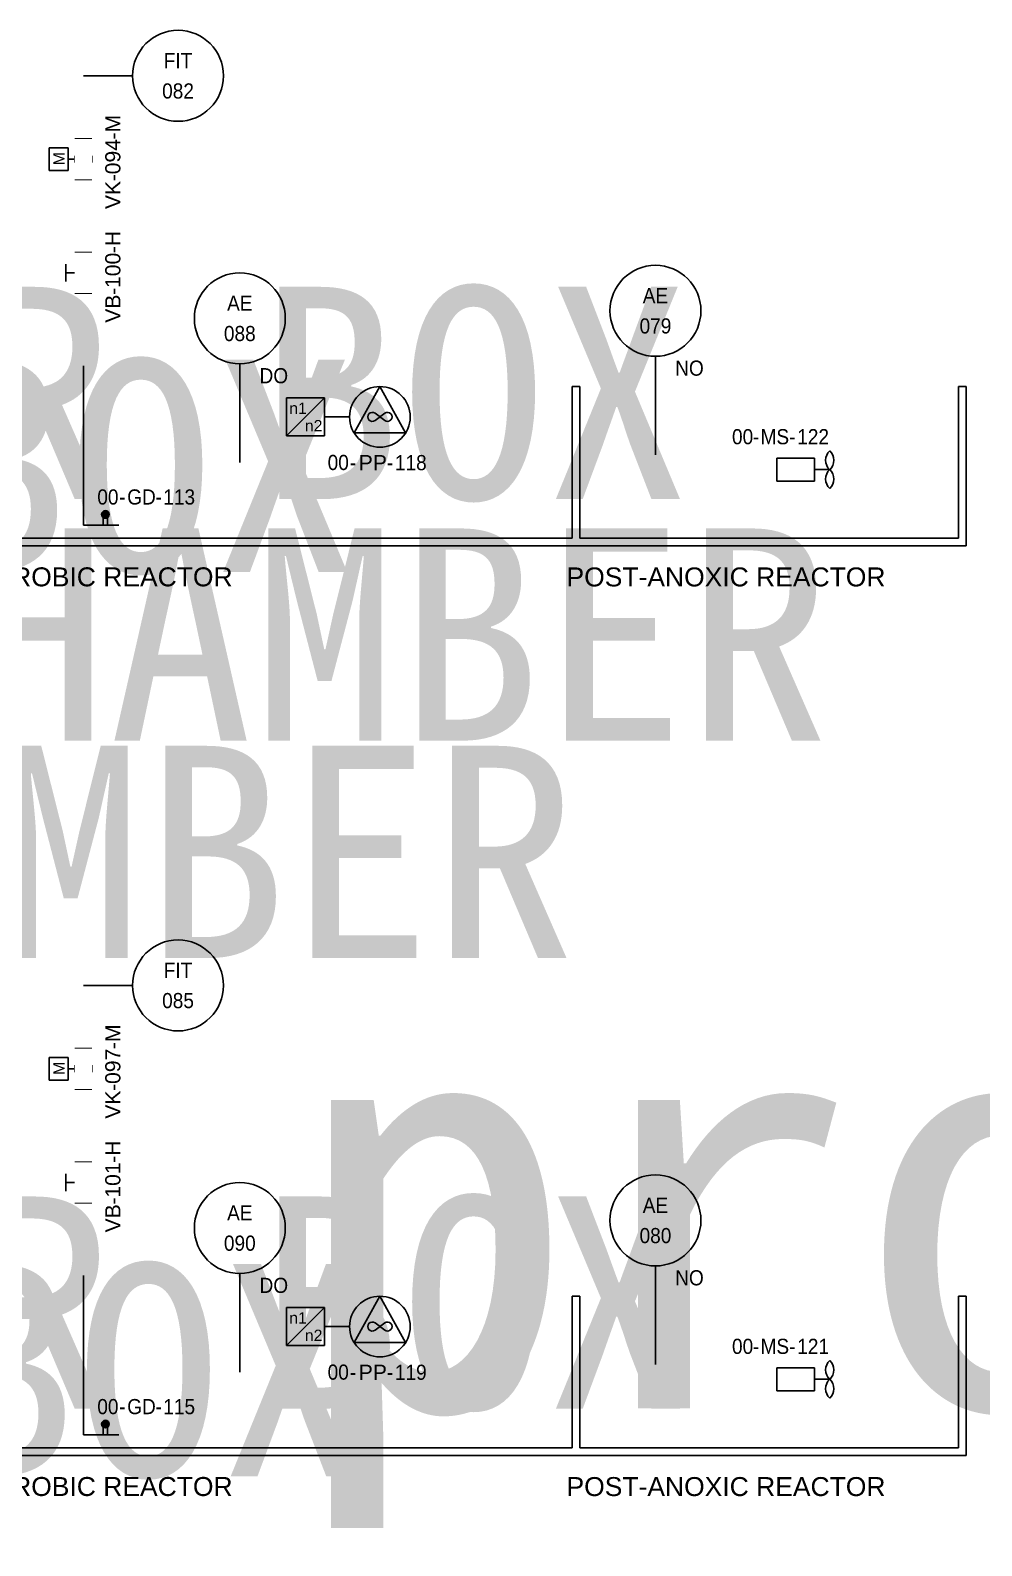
# Model space of a CAD drawing. Header units: millimetres. Extents: x 0 to 12089, y -479 to 374.
# Drawn here: x 1051.5 to 1177.1, y -148.9 to 51 of the extents above; entities that cross this region are included whole.
import ezdxf
from ezdxf.enums import TextEntityAlignment as Align

# ---------------------------------------------------------------- set-up
doc = ezdxf.new("R2018")
doc.units = ezdxf.units.MM
doc.header["$LTSCALE"] = 0.25
doc.set_wipeout_variables(frame=1)
for name, color, linetype, lineweight, true_color in [('equipment', 5, 'Continuous', 25, 0x0000ff), ('instrumentation', 7, 'Continuous', 25, 0xffffff), ('Text', 7, 'Continuous', 25, 0xffffff), ('unit', 1, 'Continuous', 25, 0xff0000), ('valve', 7, 'Continuous', 25, 0xffffff)]:
    doc.layers.add(name, color=color, linetype=linetype, lineweight=lineweight, true_color=true_color)
doc.styles.add('Organica', font='arial.ttf')
doc.styles.add('RefPIDBOD$0$Organica', font='arial.ttf')
doc.styles.add('RefPIDDistChamber$0$Organica', font='arial.ttf')
doc.styles.add('RefPIDDistChamber$0$Standard', font='arial.ttf')
doc.styles.get("Standard").update_dxf_attribs({"font": 'arial.ttf'})

# ---------------------------------------------------------------- blocks, each defined once
blk = doc.blocks.new('*U82')
blk.add_hatch(color=256).paths.add_polyline_path([(4.42, 2.41, 1), (3.4, 2.41, 0.238678), (3.61, 2), (4.21, 2, 0.238678)])
at = {"lineweight": 25, "ltscale": 0.25}
for p, q in [((1, 1), (1, 22)), ((3.61, 2), (3.61, 1)), ((3.61, 2), (4.21, 2)), ((4.21, 2), (4.21, 1)), ((1, 1), (5.67, 1))]:
    blk.add_line(p, q, dxfattribs=at)
blk.add_circle((3.91, 2.41), 0.507)
at = {"char_height": 2, "width": 5.3402, "attachment_point": 6, "line_spacing_factor": 0.9, "style": 'Organica'}
for insert in [(6.55, 4.72), (11.35, 4.72)]:
    blk.add_mtext('{\\W0.9;-}', dxfattribs=dict(at, insert=insert))
at = {"style": 'Organica', "flags": 1}
for tag, p in [('EQUIP_TYPE', (30.85, 68.43)), ('NOTE', (30.85, 65.43)), ('NOTE_CHINESE', (30.85, 62.43)), ('MATERIAL_MEMBRANE', (30.85, 59.33)), ('MATERIAL_PIPE', (30.85, 56.33)), ('MATERIAL_FRAME', (30.85, 53.33)), ('STB_DTY', (30.85, 50.13)), ('MODEL', (30.85, 47.01)), ('MANUFACTURE', (30.85, 43.91)), ('NUMBEROFG', (30.85, 40.63)), ('NUMBEROFDIFF', (30.85, 37.52)), ('INSTALLATION', (31.25, 34.42)), ('UNIT_FLOWMIN', (31.25, 31.42)), ('UNIT_FLOWMAX', (31.25, 28.42)), ('SP_FLOWMAX', (31.25, 25.42)), ('SP_FLOWMIN', (31.25, 22.42)), ('PROCESSUNITAREA', (31.25, 19.05))]:
    blk.add_attdef(tag, text='', height=2, dxfattribs=at).set_placement(p, align=Align.MIDDLE_CENTER)
at = {"style": 'Organica', "width": 0.9}
for tag, p in [('AREA_CODE', (5.65, 4.72)), ('TAG_ID', (10.56, 4.72))]:
    blk.add_attdef(tag, text='', height=2, dxfattribs=at).set_placement(p, align=Align.MIDDLE_RIGHT)
at = {"style": 'Organica', "width": 0.9, "flags": 8}
blk.add_attdef('TAG', text='', height=2, dxfattribs=at).set_placement((13.65, 4.72), align=Align.MIDDLE_CENTER)
blk = doc.blocks.new('*U110')
at = {"lineweight": 25, "ltscale": 0.25, "flags": 128}
blk.add_lwpolyline([(0, 9), (0, 0), (9, 0), (9, 9), (8, 9), (8, 1), (1, 1), (1, 9)], close=True, dxfattribs=at)
at = {"style": 'RefPIDDistChamber$0$Organica', "flags": 1}
for tag, p in [('WIDTH', (-11.4, 38.99)), ('HEIGHT', (-11.4, 36.04)), ('LENGTH', (-11.4, 33.02)), ('LIQUIDLEVEL', (-11.4, 29.93)), ('VOLUME', (-11.4, 26.97))]:
    blk.add_attdef(tag, text='', height=2, dxfattribs=at).set_placement(p, align=Align.MIDDLE_CENTER)
at = {"style": 'RefPIDDistChamber$0$Standard', "flags": 1}
blk.add_attdef('TR_NAME1', (44.32, 30.62), '', height=2.5, dxfattribs=at)
at = {"layer": 'Text', "lineweight": 30, "flags": 104}
blk.add_attdef('NAME1', text='', height=2.5, dxfattribs=at).set_placement((0.08, 12.29), align=Align.MIDDLE_CENTER)
blk = doc.blocks.new('*U112')
at = {"style": 'RefPIDDistChamber$0$Organica', "flags": 1}
for tag, p in [('WIDTH', (-11.4, 38.99)), ('HEIGHT', (-11.4, 36.04)), ('LENGTH', (-11.4, 33.02)), ('LIQUIDLEVEL', (-11.4, 29.93)), ('VOLUME', (-11.4, 26.97))]:
    blk.add_attdef(tag, text='', height=2, dxfattribs=at).set_placement(p, align=Align.MIDDLE_CENTER)
at = {"style": 'RefPIDDistChamber$0$Standard', "flags": 1}
blk.add_attdef('TR_NAME1', (44.32, 30.62), '', height=2.5, dxfattribs=at)
at = {"layer": 'Text', "lineweight": 30, "flags": 104}
blk.add_attdef('NAME1', text='', height=2.5, dxfattribs=at).set_placement((16.08, -4.71), align=Align.MIDDLE_CENTER)
blk = doc.blocks.new('*U116')
at = {"lineweight": 25, "ltscale": 0.25, "flags": 128}
blk.add_lwpolyline([(0, 9), (0, 0), (10, 0), (10, 9), (9, 9), (9, 1), (1, 1), (1, 9)], close=True, dxfattribs=at)
at = {"style": 'RefPIDDistChamber$0$Organica', "flags": 1}
for tag, p in [('WIDTH', (-11.4, 38.99)), ('HEIGHT', (-11.4, 36.04)), ('LENGTH', (-11.4, 33.02)), ('LIQUIDLEVEL', (-11.4, 29.93)), ('VOLUME', (-11.4, 26.97))]:
    blk.add_attdef(tag, text='', height=2, dxfattribs=at).set_placement(p, align=Align.MIDDLE_CENTER)
at = {"style": 'RefPIDDistChamber$0$Standard', "flags": 1}
blk.add_attdef('TR_NAME1', (44.32, 30.62), '', height=2.5, dxfattribs=at)
at = {"layer": 'Text', "lineweight": 30, "flags": 104}
blk.add_attdef('NAME1', text='', height=2.5, dxfattribs=at).set_placement((-1.92, 13), align=Align.MIDDLE_CENTER)
blk = doc.blocks.new('*U118')
at = {"lineweight": 25, "ltscale": 0.25, "flags": 128}
blk.add_lwpolyline([(0, 14), (0, 0), (20, 0), (20, 14), (19, 14), (19, 1), (1, 1), (1, 14)], close=True, dxfattribs=at)
at = {"style": 'RefPIDDistChamber$0$Organica', "flags": 1}
for tag, p in [('WIDTH', (-11.4, 38.99)), ('HEIGHT', (-11.4, 36.04)), ('LENGTH', (-11.4, 33.02)), ('LIQUIDLEVEL', (-11.4, 29.93)), ('VOLUME', (-11.4, 26.97))]:
    blk.add_attdef(tag, text='', height=2, dxfattribs=at).set_placement(p, align=Align.MIDDLE_CENTER)
at = {"style": 'RefPIDDistChamber$0$Standard', "flags": 1}
blk.add_attdef('TR_NAME1', (44.32, 30.62), '', height=2.5, dxfattribs=at)
at = {"layer": 'Text', "lineweight": 30, "flags": 104}
blk.add_attdef('NAME1', text='', height=2.5, dxfattribs=at).set_placement((11, -4.89), align=Align.MIDDLE_CENTER)
blk = doc.blocks.new('*U119')
at = {"lineweight": 25, "ltscale": 0.25, "flags": 128}
blk.add_lwpolyline([(0, 9), (0, 0), (12, 0), (12, 9), (11, 9), (11, 1), (1, 1), (1, 9)], close=True, dxfattribs=at)
at = {"style": 'RefPIDDistChamber$0$Organica', "flags": 1}
for tag, p in [('WIDTH', (-11.4, 38.99)), ('HEIGHT', (-11.4, 36.04)), ('LENGTH', (-11.4, 33.02)), ('LIQUIDLEVEL', (-11.4, 29.93)), ('VOLUME', (-11.4, 26.97))]:
    blk.add_attdef(tag, text='', height=2, dxfattribs=at).set_placement(p, align=Align.MIDDLE_CENTER)
at = {"style": 'RefPIDDistChamber$0$Standard', "flags": 1}
blk.add_attdef('TR_NAME1', (44.32, 30.62), '', height=2.5, dxfattribs=at)
at = {"layer": 'Text', "lineweight": 30, "flags": 104}
blk.add_attdef('NAME1', text='', height=2.5, dxfattribs=at).set_placement((5, 13.66), align=Align.MIDDLE_CENTER)
blk = doc.blocks.new('*U334')
at = {"color": 4, "lineweight": 25, "ltscale": 0.25}
blk.add_line((0, 11), (0, -2), dxfattribs=at)
at = {"color": 4}
blk.add_circle((0, 17), 6, dxfattribs=at)
at = {"insert": (4.49, 9.42), "char_height": 2, "width": 5.3402, "attachment_point": 5, "line_spacing_factor": 0.9, "style": 'Organica'}
blk.add_mtext('\\pxqc;{\\W0.9;NO}', dxfattribs=at)
at = {"style": 'Organica', "width": 0.9}
for tag, flags, p in [('EQUIP_TYPE', 9, (31.18, 65.35)), ('AREA_CODE', 9, (31.18, 62.35)), ('NOTE', 9, (31.18, 59.35)), ('NOTE_CHINESE', 9, (31.18, 56.35)), ('MODEL', 9, (31.18, 53.35)), ('MANUFACTURE', 9, (31.18, 50.35)), ('SPECIFICATION', 9, (31.18, 47.35)), ('DI', 9, (31.18, 44.35)), ('DO', 9, (31.18, 41.35)), ('AI', 9, (31.18, 38.35)), ('AO', 9, (31.18, 35.35)), ('PB', 9, (31.18, 32.35)), ('PO', 9, (31.18, 29.35)), ('PROCESSUNITAREA', 9, (31.18, 26.35)), ('TAG_ID', 8, (0, 19)), ('TAG', 8, (0, 15))]:
    blk.add_attdef(tag, text='', height=2, dxfattribs=dict(at, flags=flags)).set_placement(p, align=Align.MIDDLE_CENTER)
blk = doc.blocks.new('*U332')
at = {"color": 4, "lineweight": 25, "ltscale": 0.25}
blk.add_line((-6, 17), (-12.5, 17), dxfattribs=at)
at = {"color": 4}
blk.add_circle((0, 17), 6, dxfattribs=at)
at = {"style": 'Organica', "width": 0.9}
for tag, flags, p in [('SP_FLUID', 9, (31.18, 71.35)), ('SP_FLOW', 9, (31.18, 68.35)), ('EQUIP_TYPE', 9, (31.18, 65.35)), ('AREA_CODE', 9, (31.18, 62.35)), ('NOTE', 9, (31.18, 59.35)), ('NOTE_CHINESE', 9, (31.18, 56.35)), ('MODEL', 9, (31.18, 53.35)), ('MANUFACTURE', 9, (31.18, 50.35)), ('SPECIFICATION', 9, (31.18, 47.35)), ('DI', 9, (31.18, 44.35)), ('DO', 9, (31.18, 41.35)), ('AI', 9, (31.18, 38.35)), ('AO', 9, (31.18, 35.35)), ('PB', 9, (31.18, 32.35)), ('PO', 9, (31.18, 29.35)), ('PROCESSUNITAREA', 9, (31.18, 26.35)), ('TAG_ID', 8, (0, 19)), ('TAG', 8, (0, 15))]:
    blk.add_attdef(tag, text='', height=2, dxfattribs=dict(at, flags=flags)).set_placement(p, align=Align.MIDDLE_CENTER)
blk = doc.blocks.new('*U331')
at = {"color": 4, "lineweight": 25, "ltscale": 0.25}
blk.add_line((0, 11), (0, -2), dxfattribs=at)
at = {"color": 4}
blk.add_circle((0, 17), 6, dxfattribs=at)
at = {"insert": (4.49, 9.42), "char_height": 2, "width": 5.3402, "attachment_point": 5, "line_spacing_factor": 0.9, "style": 'Organica'}
blk.add_mtext('\\pxqc;{\\W0.9;DO}', dxfattribs=at)
at = {"style": 'Organica', "width": 0.9}
for tag, flags, p in [('EQUIP_TYPE', 9, (31.18, 65.35)), ('AREA_CODE', 9, (31.18, 62.35)), ('NOTE', 9, (31.18, 59.35)), ('NOTE_CHINESE', 9, (31.18, 56.35)), ('MODEL', 9, (31.18, 53.35)), ('MANUFACTURE', 9, (31.18, 50.35)), ('SPECIFICATION', 9, (31.18, 47.35)), ('DI', 9, (31.18, 44.35)), ('DO', 9, (31.18, 41.35)), ('AI', 9, (31.18, 38.35)), ('AO', 9, (31.18, 35.35)), ('PB', 9, (31.18, 32.35)), ('PO', 9, (31.18, 29.35)), ('PROCESSUNITAREA', 9, (31.18, 26.35)), ('TAG_ID', 8, (0, 19)), ('TAG', 8, (0, 15))]:
    blk.add_attdef(tag, text='', height=2, dxfattribs=dict(at, flags=flags)).set_placement(p, align=Align.MIDDLE_CENTER)
blk = doc.blocks.new('*U481')
at = {"lineweight": 25, "ltscale": 0.25}
for p, q in [((-3.4, -2.11), (0, 4)), ((0, 4), (3.4, -2.11)), ((-7.31, 2.5), (-12.31, 2.5)), ((-12.31, 2.5), (-12.31, -2.5)), ((-12.31, -2.5), (-7.31, 2.5)), ((-7.31, -2.5), (-7.31, 2.5)), ((-0.64, -0.48), (0.64, 0.48)), ((0.64, -0.48), (-0.64, 0.48)), ((-7.31, 0), (-4, 0)), ((-12.31, -2.5), (-7.31, -2.5)), ((-3.4, -2.11), (3.4, -2.11))]:
    blk.add_line(p, q, dxfattribs=at)
blk.add_circle((0, 0), 4)
for centre, start, end in [((-1, 0), 53.1301, 306.8699), ((1, 0), 233.1301, 126.8699)]:
    blk.add_arc(centre, 0.6, start, end)
at = {"style": 'Organica'}
for s, p in [('n1', (-11.97, 0.39)), ('n2', (-9.91, -1.91))]:
    blk.add_text(s, height=1.5, dxfattribs=at).set_placement(p)
at = {"char_height": 2, "width": 5.3402, "attachment_point": 6, "line_spacing_factor": 0.9, "style": 'Organica'}
for insert in [(-3.13, -6.03), (1.77, -6.03)]:
    blk.add_mtext('{\\W0.9;-}', dxfattribs=dict(at, insert=insert))
at = {"style": 'Organica', "flags": 1}
for tag, p in [('PUMP_TYPE', (-13.95, 99.74)), ('NOTE', (-13.95, 96.74)), ('NOTE_CHINESE', (-13.95, 93.74)), ('MATERIAL_HOUSING', (-13.95, 90.64)), ('MATERIAL_IMPELLER', (-13.95, 87.64)), ('INSTALLED_POWER', (-13.95, 81.43)), ('CONSUMED_POWER', (-13.95, 78.43)), ('MODEL', (-13.95, 75.32)), ('MANUFACTURE', (-13.95, 72.21)), ('UNIT_CAPACITY', (-13.42, 69.06)), ('SP_CAPACITY', (-13.42, 66.16)), ('UNIT_HEAD', (-13.42, 63.06)), ('SP_HEAD', (-13.42, 60.06)), ('INSTALLATION', (-13.42, 56.95)), ('STB_DTY', (-13.42, 53.63)), ('RUNNINGHOURS', (-13.42, 50.63)), ('FC-MAN', (-13.85, 47.7)), ('HOSTNAME', (-12.95, 46.85)), ('FC-MOD', (-13.85, 44.6)), ('DI', (-13.85, 41.6)), ('DO', (-13.85, 38.6)), ('AI', (-13.85, 35.6)), ('AO', (-13.85, 32.6)), ('PB', (-13.85, 29.6)), ('PO', (-13.85, 26.6)), ('PROCESSUNITAREA', (-13.85, 23.6))]:
    blk.add_attdef(tag, text='', height=2, dxfattribs=at).set_placement(p, align=Align.MIDDLE_CENTER)
at = {"style": 'Organica', "width": 0.9}
blk.add_attdef('AREA_CODE', text='', height=2, dxfattribs=at).set_placement((-4.1, -6.01), align=Align.MIDDLE_RIGHT)
at = {"style": 'Organica'}
blk.add_attdef('TAG_ID', text='', height=2, dxfattribs=at).set_placement((0.93, -6.03), align=Align.MIDDLE_RIGHT)
at = {"style": 'Organica', "width": 0.9, "flags": 8}
blk.add_attdef('TAG', text='', height=2, dxfattribs=at).set_placement((4.08, -6.03), align=Align.MIDDLE_CENTER)
blk = doc.blocks.new('*U483')
at = {"lineweight": 25, "ltscale": 0.25}
for p, q in [((-3.4, -2.11), (0, 4)), ((0, 4), (3.4, -2.11)), ((-7.31, 2.5), (-12.31, 2.5)), ((-12.31, 2.5), (-12.31, -2.5)), ((-12.31, -2.5), (-7.31, 2.5)), ((-7.31, -2.5), (-7.31, 2.5)), ((-0.64, -0.48), (0.64, 0.48)), ((0.64, -0.48), (-0.64, 0.48)), ((-7.31, 0), (-4, 0)), ((-12.31, -2.5), (-7.31, -2.5)), ((-3.4, -2.11), (3.4, -2.11))]:
    blk.add_line(p, q, dxfattribs=at)
blk.add_circle((0, 0), 4)
for centre, start, end in [((-1, 0), 53.1301, 306.8699), ((1, 0), 233.1301, 126.8699)]:
    blk.add_arc(centre, 0.6, start, end)
at = {"style": 'Organica'}
for s, p in [('n1', (-11.97, 0.39)), ('n2', (-9.91, -1.91))]:
    blk.add_text(s, height=1.5, dxfattribs=at).set_placement(p)
at = {"char_height": 2, "width": 5.3402, "attachment_point": 6, "line_spacing_factor": 0.9, "style": 'Organica'}
for insert in [(-3.13, -6.03), (1.77, -6.03)]:
    blk.add_mtext('{\\W0.9;-}', dxfattribs=dict(at, insert=insert))
at = {"style": 'Organica', "flags": 1}
for tag, p in [('PUMP_TYPE', (-13.95, 99.74)), ('NOTE', (-13.95, 96.74)), ('NOTE_CHINESE', (-13.95, 93.74)), ('MATERIAL_HOUSING', (-13.95, 90.64)), ('MATERIAL_IMPELLER', (-13.95, 87.64)), ('INSTALLED_POWER', (-13.95, 81.43)), ('CONSUMED_POWER', (-13.95, 78.43)), ('MODEL', (-13.95, 75.32)), ('MANUFACTURE', (-13.95, 72.21)), ('UNIT_CAPACITY', (-13.42, 69.06)), ('SP_CAPACITY', (-13.42, 66.16)), ('UNIT_HEAD', (-13.42, 63.06)), ('SP_HEAD', (-13.42, 60.06)), ('INSTALLATION', (-13.42, 56.95)), ('STB_DTY', (-13.42, 53.63)), ('RUNNINGHOURS', (-13.42, 50.63)), ('FC-MAN', (-13.85, 47.7)), ('HOSTNAME', (-12.95, 46.85)), ('FC-MOD', (-13.85, 44.6)), ('DI', (-13.85, 41.6)), ('DO', (-13.85, 38.6)), ('AI', (-13.85, 35.6)), ('AO', (-13.85, 32.6)), ('PB', (-13.85, 29.6)), ('PO', (-13.85, 26.6)), ('PROCESSUNITAREA', (-13.85, 23.6))]:
    blk.add_attdef(tag, text='', height=2, dxfattribs=at).set_placement(p, align=Align.MIDDLE_CENTER)
at = {"style": 'Organica', "width": 0.9}
blk.add_attdef('AREA_CODE', text='', height=2, dxfattribs=at).set_placement((-4.1, -6.01), align=Align.MIDDLE_RIGHT)
at = {"style": 'Organica'}
blk.add_attdef('TAG_ID', text='', height=2, dxfattribs=at).set_placement((0.93, -6.03), align=Align.MIDDLE_RIGHT)
at = {"style": 'Organica', "width": 0.9, "flags": 8}
blk.add_attdef('TAG', text='', height=2, dxfattribs=at).set_placement((4.08, -6.03), align=Align.MIDDLE_CENTER)
blk = doc.blocks.new('*U489')
at = {"lineweight": 25, "ltscale": 0.25}
for p, q in [((0, 1.5), (5, 1.5)), ((0, 1.5), (0, -1.5)), ((5, -1.5), (5, 1.5)), ((5, 0), (7, 0)), ((0, -1.5), (5, -1.5))]:
    blk.add_line(p, q, dxfattribs=at)
for centre, start, end in [((8.17, 1.24), 133.3642, 226.6358), ((5.83, 1.24), 313.3642, 46.6358), ((8.17, -1.24), 133.3642, 226.6358), ((5.83, -1.24), 313.3642, 46.6358)]:
    blk.add_arc(centre, 1.71, start, end)
at = {"char_height": 2, "width": 5.3402, "attachment_point": 6, "line_spacing_factor": 0.9, "style": 'Organica'}
for insert in [(-2.3, 4.35), (2.5, 4.35)]:
    blk.add_mtext('{\\W0.9;-}', dxfattribs=dict(at, insert=insert))
at = {"style": 'Organica', "flags": 1}
for tag, p in [('EQUIP_TYPE', (24.21, 100.23)), ('NOTE', (24.21, 97.23)), ('NOTE_CHINESE', (24.21, 94.23)), ('MATERIAL_BODY', (24.21, 91.13)), ('MATERIAL_SHAFT', (24.21, 88.13)), ('MATERIAL_BLADE', (24.21, 85.13)), ('POWER_INSTALLED', (24.21, 81.92)), ('POWER_CONSUMED', (24.21, 78.92)), ('MODEL', (24.21, 75.81)), ('MANUFACTURE', (24.21, 72.7)), ('UNIT_TANKW', (24.37, 69.45)), ('UNIT_TANKL', (24.37, 66.45)), ('UNIT_TANKD', (24.37, 63.45)), ('UNIT_TANKV', (24.37, 60.45)), ('SP_TANKW', (24.37, 57.45)), ('SP_TANKL', (24.37, 54.24)), ('SP_TANKD', (24.37, 51.13)), ('SP_TANKV', (24.37, 48.13)), ('STB_DTY', (24.55, 44.95)), ('INSTALLATION', (24.55, 41.95)), ('RUNNINGHOURS', (25.37, 38.97)), ('DI', (25.37, 35.97)), ('DO', (25.37, 32.97)), ('PB', (25.37, 23.97)), ('PO', (25.37, 20.97)), ('NUMBER_OF_UNIT', (25.37, 17.58)), ('PROCESSUNITAREA', (25.37, 13.71))]:
    blk.add_attdef(tag, text='', height=2, dxfattribs=at).set_placement(p, align=Align.MIDDLE_CENTER)
at = {"style": 'Organica', "width": 0.9}
for tag, p in [('AREA_CODE', (-3.1, 4.35)), ('TAG_ID', (1.64, 4.35))]:
    blk.add_attdef(tag, text='', height=2, dxfattribs=at).set_placement(p, align=Align.MIDDLE_RIGHT)
at = {"style": 'Organica', "width": 0.9, "flags": 8}
blk.add_attdef('TAG', text='', height=2, dxfattribs=at).set_placement((4.81, 4.35), align=Align.MIDDLE_CENTER)
blk = doc.blocks.new('*U501')
at = {"lineweight": 25, "ltscale": 0.25}
for p, q in [((1, 21), (0, 21)), ((0, 21), (0, 1)), ((1, 1), (1, 21)), ((51, 1), (51, 21)), ((51, 21), (52, 21)), ((52, 21), (52, 1)), ((52, 0), (0, 0)), ((51, 1), (1, 1)), ((52, 1), (52, 0))]:
    blk.add_line(p, q, dxfattribs=at)
at = {"style": 'RefPIDBOD$0$Organica', "flags": 1}
for tag, p in [('WIDTH', (16.02, 56.63)), ('HEIGHT', (16.02, 53.69)), ('LENGTH', (16.02, 50.66)), ('LIQUIDLEVEL', (16.02, 47.66)), ('VOLUME', (16.02, 44.7))]:
    blk.add_attdef(tag, text='', height=2, dxfattribs=at).set_placement(p, align=Align.MIDDLE_CENTER)
at = {"layer": 'Text', "style": 'RefPIDBOD$0$Organica'}
blk.add_attdef('NAME1', text='', height=2.5, dxfattribs=at).set_placement((20.31, -4.11), align=Align.MIDDLE_CENTER)
blk = doc.blocks.new('*U502')
at = {"lineweight": 25, "ltscale": 0.25}
for p, q in [((1, 21), (0, 21)), ((0, 21), (0, 1)), ((1, 1), (1, 21)), ((147, 1), (147, 21)), ((147, 21), (148, 21)), ((148, 21), (148, 1)), ((148, 0), (0, 0)), ((147, 1), (1, 1))]:
    blk.add_line(p, q, dxfattribs=at)
at = {"style": 'RefPIDBOD$0$Organica', "flags": 1}
for tag, p in [('WIDTH', (16.02, 56.63)), ('HEIGHT', (16.02, 53.69)), ('LENGTH', (16.02, 50.66)), ('LIQUIDLEVEL', (16.02, 47.66)), ('VOLUME', (16.02, 44.7))]:
    blk.add_attdef(tag, text='', height=2, dxfattribs=at).set_placement(p, align=Align.MIDDLE_CENTER)
at = {"layer": 'Text', "style": 'RefPIDBOD$0$Organica'}
blk.add_attdef('NAME1', text='', height=2.5, dxfattribs=at).set_placement((85.31, -4.1), align=Align.MIDDLE_CENTER)
blk = doc.blocks.new('RefPIDInfluent')
at = {"lineweight": 30, "flags": 104}
for tag, height, p in [('NAME1', 2.5, (-37.9, 61.25)), ('PARAM', 2.5, (-61.14, 53.29)), ('VALUE', 2.5, (-31.63, 53.2)), ('UNIT', 2.5, (-10.04, 53.16)), ('COD', 2, (-31.5, 45.02)), ('BOD5', 2, (-31.5, 36.81)), ('TSS', 2, (-31.5, 28.72)), ('TN', 2, (-31.5, 20.47)), ('NH4N', 2, (-31.5, 12.29)), ('TP', 2, (-31.5, 4.12)), ('PO4_3_P', 2, (-31.5, -4.08)), ('NAME3', 2.5, (-37.9, -12.35)), ('TMIN', 2, (-31.5, -20.49)), ('TMAX', 2, (-31.5, -28.72)), ('NAME2', 2.5, (-37.71, -36.75)), ('QAVG', 2, (-31.5, -45.27)), ('QPEAKDH', 2, (-31.5, -53.27)), ('QPEAKD', 2, (-31.5, -61.47)), ('QPEAK', 2, (-31.5, -69.71))]:
    blk.add_attdef(tag, text='', height=height, dxfattribs=at).set_placement(p, align=Align.MIDDLE_CENTER)
blk.add_attdef('i18N-PID-0003', text='', height=2.5, dxfattribs=at).set_placement((-77, -75.8), align=Align.TOP_LEFT)
blk = doc.blocks.new('*U848')
at = {"lineweight": 25, "ltscale": 0.25}
for p, q in [((1.5, 4.5), (-1.5, 4.5)), ((-1.5, 4.5), (-1.5, 2)), ((1.5, 2), (1.5, 4.5)), ((-1.5, 2), (0, 2)), ((0, 2), (1.5, 2)), ((0, 2), (0, 1.11)), ((-2.67, 1.14), (-2.67, -1.14)), ((-1.9, -1.14), (-1.9, 1.14)), ((-0.46, 0.19), (-1.9, 0.76)), ((-0.46, -1.11), (-0.46, 1.11)), ((-0.46, 1.11), (0.46, 1.11)), ((0.46, -1.11), (0.46, 1.11)), ((0.46, 0.19), (1.9, 0.76)), ((1.9, -1.14), (1.9, 1.14)), ((2.67, 1.14), (2.67, -1.14)), ((-1.9, -0.76), (-0.46, -0.19)), ((-0.46, -1.11), (0.46, -1.11)), ((1.9, -0.76), (0.46, -0.19))]:
    blk.add_line(p, q, dxfattribs=at)
at = {"style": 'Organica'}
blk.add_text('M', height=1.5, dxfattribs=at).set_placement((-0.82, 2.47))
at = {"char_height": 2, "width": 5.3402, "style": 'Organica'}
for s, insert, attachment_point in [('-M', (2.6, -3.9), 4), ('-', (-1.98, -3.9), 6)]:
    blk.add_mtext(s, dxfattribs=dict(at, insert=insert, attachment_point=attachment_point))
at = {"style": 'Organica'}
for tag, flags, p in [('EQUIP_TYPE', 1, (-8.63, 62.54)), ('NOTE', 1, (-8.63, 59.54)), ('NOTE_CHINESE', 1, (-8.63, 56.54)), ('AREA_CODE', 1, (-8.63, 53.54)), ('DI', 1, (-8.63, 50.54)), ('DO', 1, (-8.63, 47.54)), ('AI', 1, (-8.63, 44.54)), ('AO', 1, (-8.63, 41.54)), ('PB', 1, (-8.63, 38.54)), ('PO', 1, (-8.63, 35.54)), ('SP_ACTUATED', 1, (-8.63, 32.54)), ('SIZE', 1, (-8.63, 23.54)), ('MATERIAL', 1, (-8.63, 19.54)), ('PRESSURE', 1, (-8.63, 15.54)), ('PROCESSUNITAREA', 1, (-8.63, 11.72)), ('TAG', 8, (0.33, -3.9))]:
    blk.add_attdef(tag, text='', height=2, dxfattribs=dict(at, flags=flags)).set_placement(p, align=Align.MIDDLE_CENTER)
blk.add_attdef('TAG_ID', text='', height=2, dxfattribs=at).set_placement((-2.86, -3.9), align=Align.MIDDLE_RIGHT)
blk.add_wipeout([(-2.67, 1.14), (2.67, 1.14), (2.67, -1.14), (-2.67, -1.14)])
blk = doc.blocks.new('*U557')
at = {"lineweight": 25, "ltscale": 0.25}
for p, q in [((1.14, 2.29), (-1.14, 2.29)), ((0, 0.5), (0, 2.29)), ((-2.67, 1.14), (-2.67, -1.14)), ((-1.9, -1.14), (-1.9, 1.14)), ((1.9, -0.76), (-1.9, 0.76)), ((1.9, -1.14), (1.9, 1.14)), ((2.67, 1.14), (2.67, -1.14))]:
    blk.add_line(p, q, dxfattribs=at)
blk.add_circle((0, 0), 0.5)
at = {"char_height": 2, "width": 5.3402, "style": 'Organica'}
for s, insert, attachment_point in [('-H', (2.6, -3.9), 4), ('-', (-1.98, -3.9), 6)]:
    blk.add_mtext(s, dxfattribs=dict(at, insert=insert, attachment_point=attachment_point))
at = {"style": 'Organica'}
for tag, flags, p in [('EQUIP_TYPE', 1, (-8.63, 62.54)), ('NOTE', 1, (-8.63, 59.54)), ('NOTE_CHINESE', 1, (-8.63, 56.54)), ('AREA_CODE', 1, (-8.63, 53.54)), ('DI', 1, (-8.63, 50.54)), ('DO', 1, (-8.63, 47.54)), ('AI', 1, (-8.63, 44.54)), ('AO', 1, (-8.63, 41.54)), ('PB', 1, (-8.63, 38.54)), ('PO', 1, (-8.63, 35.54)), ('SP_ACTUATED', 1, (-8.63, 32.54)), ('SIZE', 1, (-8.63, 23.54)), ('MATERIAL', 1, (-8.63, 19.54)), ('PRESSURE', 1, (-8.63, 15.54)), ('PROCESSUNITAREA', 1, (-8.63, 11.72)), ('TAG', 8, (0.33, -3.9))]:
    blk.add_attdef(tag, text='', height=2, dxfattribs=dict(at, flags=flags)).set_placement(p, align=Align.MIDDLE_CENTER)
blk.add_attdef('TAG_ID', text='', height=2, dxfattribs=at).set_placement((-2.86, -3.9), align=Align.MIDDLE_RIGHT)
blk.add_wipeout([(-2.67, 1.14), (2.67, 1.14), (2.67, -1.14), (-2.67, -1.14)])

msp = doc.modelspace()

# ---------------------------------------------------------------- block references
ref = msp.add_blockref('RefPIDInfluent', (78, 0))
lines = msp.add_mtext('* Parameters above have been provided by the Client, for additional assumed parameters please refer to the Design Basis Document', dxfattribs={"insert": (1, -75.8), "char_height": 55, "attachment_point": 1})
ref.add_attrib('i18N-PID-0003', '', (1, -75.8), dxfattribs={"flags": 104}).embed_mtext(lines)
at = {"layer": 'equipment'}
ref = msp.add_blockref('*U82', (1057.49, -15.28), dxfattribs=at)
ref.add_attrib('TAG', '113', dxfattribs={"layer": '0', "height": 2, "style": 'Organica', "width": 0.9}).set_placement((1071.14, -10.56), align=Align.MIDDLE_CENTER)
ref.add_attrib('AREA_CODE', '00', dxfattribs={"layer": '0', "height": 2, "style": 'Organica', "width": 0.9}).set_placement((1063.13, -10.56), align=Align.MIDDLE_RIGHT)
ref.add_attrib('TAG_ID', 'GD', dxfattribs={"layer": '0', "height": 2, "style": 'Organica', "width": 0.9}).set_placement((1068.05, -10.56), align=Align.MIDDLE_RIGHT)
ref = msp.add_blockref('*U481', (1097.63, 0), dxfattribs=at)
ref.add_attrib('TAG', '118', dxfattribs={"layer": '0', "height": 2, "style": 'Organica', "width": 0.9}).set_placement((1101.71, -6.03), align=Align.MIDDLE_CENTER)
ref.add_attrib('AREA_CODE', '00', dxfattribs={"layer": '0', "height": 2, "style": 'Organica', "width": 0.9}).set_placement((1093.53, -6.01), align=Align.MIDDLE_RIGHT)
ref.add_attrib('TAG_ID', 'PP', dxfattribs={"layer": '0', "height": 2, "style": 'Organica'}).set_placement((1098.56, -6.03), align=Align.MIDDLE_RIGHT)
ref = msp.add_blockref('*U489', (1150, -6.96), dxfattribs=at)
ref.add_attrib('TAG', '122', dxfattribs={"layer": '0', "height": 2, "style": 'Organica', "width": 0.9}).set_placement((1154.81, -2.61), align=Align.MIDDLE_CENTER)
ref.add_attrib('AREA_CODE', '00', dxfattribs={"layer": '0', "height": 2, "style": 'Organica', "width": 0.9}).set_placement((1146.9, -2.61), align=Align.MIDDLE_RIGHT)
ref.add_attrib('TAG_ID', 'MS', dxfattribs={"layer": '0', "height": 2, "style": 'Organica', "width": 0.9}).set_placement((1151.64, -2.61), align=Align.MIDDLE_RIGHT)
ref = msp.add_blockref('*U82', (1057.49, -135.28), dxfattribs=at)
ref.add_attrib('TAG', '115', dxfattribs={"layer": '0', "height": 2, "style": 'Organica', "width": 0.9}).set_placement((1071.14, -130.56), align=Align.MIDDLE_CENTER)
ref.add_attrib('AREA_CODE', '00', dxfattribs={"layer": '0', "height": 2, "style": 'Organica', "width": 0.9}).set_placement((1063.13, -130.56), align=Align.MIDDLE_RIGHT)
ref.add_attrib('TAG_ID', 'GD', dxfattribs={"layer": '0', "height": 2, "style": 'Organica', "width": 0.9}).set_placement((1068.05, -130.56), align=Align.MIDDLE_RIGHT)
ref = msp.add_blockref('*U483', (1097.63, -120), dxfattribs=at)
ref.add_attrib('TAG', '119', dxfattribs={"layer": '0', "height": 2, "style": 'Organica', "width": 0.9}).set_placement((1101.71, -126.03), align=Align.MIDDLE_CENTER)
ref.add_attrib('AREA_CODE', '00', dxfattribs={"layer": '0', "height": 2, "style": 'Organica', "width": 0.9}).set_placement((1093.53, -126.01), align=Align.MIDDLE_RIGHT)
ref.add_attrib('TAG_ID', 'PP', dxfattribs={"layer": '0', "height": 2, "style": 'Organica'}).set_placement((1098.56, -126.03), align=Align.MIDDLE_RIGHT)
ref = msp.add_blockref('*U489', (1150, -126.96), dxfattribs=at)
ref.add_attrib('TAG', '121', dxfattribs={"layer": '0', "height": 2, "style": 'Organica', "width": 0.9}).set_placement((1154.81, -122.61), align=Align.MIDDLE_CENTER)
ref.add_attrib('AREA_CODE', '00', dxfattribs={"layer": '0', "height": 2, "style": 'Organica', "width": 0.9}).set_placement((1146.9, -122.61), align=Align.MIDDLE_RIGHT)
ref.add_attrib('TAG_ID', 'MS', dxfattribs={"layer": '0', "height": 2, "style": 'Organica', "width": 0.9}).set_placement((1151.64, -122.61), align=Align.MIDDLE_RIGHT)
at = {"layer": 'instrumentation'}
ref = msp.add_blockref('*U332', (1070.99, 28), dxfattribs=at)
ref.add_attrib('TAG', '082', dxfattribs={"layer": '0', "height": 2, "style": 'Organica', "width": 0.9}).set_placement((1070.99, 43), align=Align.MIDDLE_CENTER)
ref.add_attrib('TAG_ID', 'FIT', dxfattribs={"layer": '0', "height": 2, "style": 'Organica', "width": 0.9}).set_placement((1070.99, 47), align=Align.MIDDLE_CENTER)
ref = msp.add_blockref('*U334', (1134, -3), dxfattribs=at)
ref.add_attrib('TAG', '079', dxfattribs={"layer": '0', "height": 2, "style": 'Organica', "width": 0.9}).set_placement((1134, 12), align=Align.MIDDLE_CENTER)
ref.add_attrib('TAG_ID', 'AE', dxfattribs={"layer": '0', "height": 2, "style": 'Organica', "width": 0.9}).set_placement((1134, 16), align=Align.MIDDLE_CENTER)
ref = msp.add_blockref('*U331', (1079.14, -4), dxfattribs=at)
ref.add_attrib('TAG', '088', dxfattribs={"layer": '0', "height": 2, "style": 'Organica', "width": 0.9}).set_placement((1079.14, 11), align=Align.MIDDLE_CENTER)
ref.add_attrib('TAG_ID', 'AE', dxfattribs={"layer": '0', "height": 2, "style": 'Organica', "width": 0.9}).set_placement((1079.14, 15), align=Align.MIDDLE_CENTER)
ref = msp.add_blockref('*U332', (1070.99, -92), dxfattribs=at)
ref.add_attrib('TAG', '085', dxfattribs={"layer": '0', "height": 2, "style": 'Organica', "width": 0.9}).set_placement((1070.99, -77), align=Align.MIDDLE_CENTER)
ref.add_attrib('TAG_ID', 'FIT', dxfattribs={"layer": '0', "height": 2, "style": 'Organica', "width": 0.9}).set_placement((1070.99, -73), align=Align.MIDDLE_CENTER)
ref = msp.add_blockref('*U331', (1079.14, -124), dxfattribs=at)
ref.add_attrib('TAG', '090', dxfattribs={"layer": '0', "height": 2, "style": 'Organica', "width": 0.9}).set_placement((1079.14, -109), align=Align.MIDDLE_CENTER)
ref.add_attrib('TAG_ID', 'AE', dxfattribs={"layer": '0', "height": 2, "style": 'Organica', "width": 0.9}).set_placement((1079.14, -105), align=Align.MIDDLE_CENTER)
ref = msp.add_blockref('*U334', (1134, -123), dxfattribs=at)
ref.add_attrib('TAG', '080', dxfattribs={"layer": '0', "height": 2, "style": 'Organica', "width": 0.9}).set_placement((1134, -108), align=Align.MIDDLE_CENTER)
ref.add_attrib('TAG_ID', 'AE', dxfattribs={"layer": '0', "height": 2, "style": 'Organica', "width": 0.9}).set_placement((1134, -104), align=Align.MIDDLE_CENTER)
at = {"layer": 'unit'}
ref = msp.add_blockref('*U119', (905, 3.5), dxfattribs=at)
lines = msp.add_mtext('SPLITTER BOX', dxfattribs={"layer": 'Text', "insert": (910, 17.16), "char_height": 28, "attachment_point": 1})
ref.add_attrib('NAME1', '', (910, 17.16), dxfattribs={"flags": 104}).embed_mtext(lines)
ref = msp.add_blockref('*U112', (760, -10), dxfattribs=at)
lines = msp.add_mtext('DISTRIBUTION CHAMBER', dxfattribs={"layer": 'Text', "insert": (776.08, -14.71), "char_height": 28, "attachment_point": 1})
ref.add_attrib('NAME1', '', (776.08, -14.71), dxfattribs={"flags": 104}).embed_mtext(lines)
ref = msp.add_blockref('*U110', (866, -4.75), dxfattribs=at)
lines = msp.add_mtext('SPLITTER BOX', dxfattribs={"layer": 'Text', "insert": (866.08, 7.54), "char_height": 28, "attachment_point": 1})
ref.add_attrib('NAME1', '', (866.08, 7.54), dxfattribs={"flags": 104}).embed_mtext(lines)
for name, p, values in [('*U502', (976, -17), {'NAME1': 'AEROBIC REACTOR'}), ('*U501', (1123, -17), {'NAME1': 'POST-ANOXIC REACTOR'}), ('*U502', (976, -137), {'NAME1': 'AEROBIC REACTOR'}), ('*U501', (1123, -137), {'NAME1': 'POST-ANOXIC REACTOR'})]:
    msp.add_blockref(name, p, dxfattribs=at).add_auto_attribs(values)
ref = msp.add_blockref('*U118', (903, -38.5), dxfattribs=at)
lines = msp.add_mtext('RAS CHAMBER', dxfattribs={"layer": 'Text', "insert": (914, -43.39), "char_height": 28, "attachment_point": 1})
ref.add_attrib('NAME1', '', (914, -43.39), dxfattribs={"flags": 104}).embed_mtext(lines)
ref = msp.add_blockref('*U119', (905, -116.5), dxfattribs=at)
lines = msp.add_mtext('SPLITTER BOX', dxfattribs={"layer": 'Text', "insert": (910, -102.84), "char_height": 28, "attachment_point": 1})
ref.add_attrib('NAME1', '', (910, -102.84), dxfattribs={"flags": 104}).embed_mtext(lines)
ref = msp.add_blockref('*U116', (869, -124.75), dxfattribs=at)
lines = msp.add_mtext('SPLITTER BOX', dxfattribs={"layer": 'Text', "insert": (867.08, -111.75), "char_height": 28, "attachment_point": 1})
ref.add_attrib('NAME1', '', (867.08, -111.75), dxfattribs={"flags": 104}).embed_mtext(lines)

# ---------------------------------------------------------------- next in the draw order: block references
at = {"layer": 'valve'}
ref = msp.add_blockref('*U848', (1058.49, 34), dxfattribs=dict(at, rotation=90))
ref.add_attrib('TAG', '094', dxfattribs={"layer": '0', "height": 2, "rotation": 90, "style": 'Organica'}).set_placement((1062.38, 34.33), align=Align.MIDDLE_CENTER)
ref.add_attrib('TAG_ID', 'VK', dxfattribs={"layer": '0', "height": 2, "rotation": 90, "style": 'Organica'}).set_placement((1062.38, 31.14), align=Align.MIDDLE_RIGHT)
ref = msp.add_blockref('*U557', (1058.49, 19), dxfattribs=dict(at, rotation=90))
ref.add_attrib('TAG', '100', dxfattribs={"layer": '0', "height": 2, "rotation": 90, "style": 'Organica'}).set_placement((1062.38, 19.33), align=Align.MIDDLE_CENTER)
ref.add_attrib('TAG_ID', 'VB', dxfattribs={"layer": '0', "height": 2, "rotation": 90, "style": 'Organica'}).set_placement((1062.38, 16.14), align=Align.MIDDLE_RIGHT)
ref = msp.add_blockref('*U848', (1058.49, -86), dxfattribs=dict(at, rotation=90))
ref.add_attrib('TAG', '097', dxfattribs={"layer": '0', "height": 2, "rotation": 90, "style": 'Organica'}).set_placement((1062.38, -85.67), align=Align.MIDDLE_CENTER)
ref.add_attrib('TAG_ID', 'VK', dxfattribs={"layer": '0', "height": 2, "rotation": 90, "style": 'Organica'}).set_placement((1062.38, -88.86), align=Align.MIDDLE_RIGHT)
ref = msp.add_blockref('*U557', (1058.49, -101), dxfattribs=dict(at, rotation=90))
ref.add_attrib('TAG', '101', dxfattribs={"layer": '0', "height": 2, "rotation": 90, "style": 'Organica'}).set_placement((1062.38, -100.67), align=Align.MIDDLE_CENTER)
ref.add_attrib('TAG_ID', 'VB', dxfattribs={"layer": '0', "height": 2, "rotation": 90, "style": 'Organica'}).set_placement((1062.38, -103.86), align=Align.MIDDLE_RIGHT)

doc.saveas('drawing.dxf')
